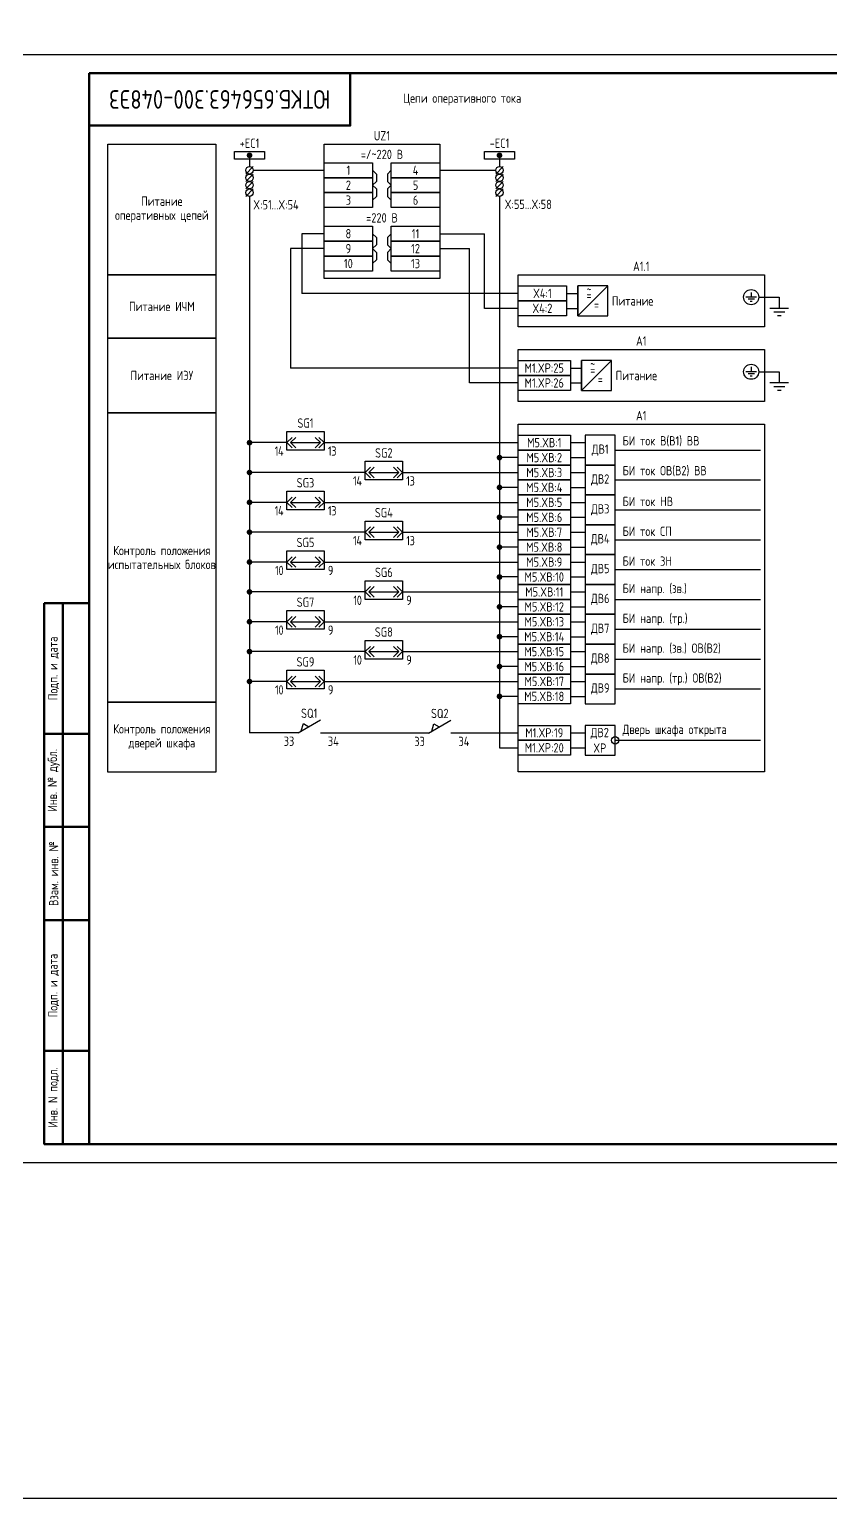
# Model space of a CAD drawing. Header units: millimetres. Extents: x -1117 to 4405, y -90 to 586.
# Drawn here: x 424 to 638.8, y -90 to 303.8 of the extents above; entities that cross this region are included whole.
import ezdxf

# ---------------------------------------------------------------- set-up
doc = ezdxf.new("R2010")
doc.units = ezdxf.units.MM
doc.styles.add('Gost_type_A', font='GOST_A.TTF')

# ---------------------------------------------------------------- blocks, each defined once
blk = doc.blocks.new('Штамп угловой верхний')
at = {"lineweight": 50}
blk.add_lwpolyline([(0, 0), (70, 0), (70, -14), (0, -14)], close=True, dxfattribs=at)
blk = doc.blocks.new('Формат_А3')
blk.add_lwpolyline([(-420, 297), (0, 297), (0, 0), (-420, 0)], close=True)
at = {"lineweight": 50}
blk.add_lwpolyline([(-400, 292), (-5, 292), (-5, 5), (-400, 5)], close=True, dxfattribs=at)
blk = doc.blocks.new('Штамп левый нижний')
at = {"lineweight": 50}
for points in [[(-12, 145), (-7, 145), (-7, 110), (-12, 110)], [(-7, 145), (0, 145), (0, 110), (-7, 110)], [(-12, 110), (-7, 110), (-7, 85), (-12, 85)], [(-7, 110), (0, 110), (0, 85), (-7, 85)], [(-12, 85), (-7, 85), (-7, 60), (-12, 60)], [(-7, 85), (0, 85), (0, 60), (-7, 60)], [(-12, 60), (-7, 60), (-7, 25), (-12, 25)], [(-7, 60), (0, 60), (0, 25), (-7, 25)], [(-12, 25), (-7, 25), (-7, 0), (-12, 0)], [(-7, 25), (0, 25), (0, 0), (-7, 0)]]:
    blk.add_lwpolyline(points, close=True, dxfattribs=at)
at = {"char_height": 2.5, "attachment_point": 5, "rotation": 90, "style": 'Gost_type_A'}
for s, insert, width in [('Подп. и дата', (-9.5, 127.5), 35), ('Инв. № дубл.', (-9.5, 97.5), 25), ('Взам. инв. №', (-9.5, 72.5), 25), ('Подп. и дата', (-9.5, 42.5), 35), ('Инв. N подл.', (-9.5, 12.5), 25)]:
    blk.add_mtext(s, dxfattribs=dict(at, insert=insert, width=width))
blk = doc.blocks.new('POINT')
at = {"const_width": 0.75}
blk.add_lwpolyline([(-0.375, 0, 1), (0.375, 0, 1)], format="xyb", close=True, dxfattribs=at)
blk = doc.blocks.new('Шинка')
blk.add_lwpolyline([(-4, 1), (4, 1), (4, -1), (-4, -1)], close=True)
blk.add_blockref('POINT', (0, 0))
blk = doc.blocks.new('БИ_разъем')
for p, q in [((0, 0), (1.41, 1.41)), ((0, 0), (1.41, 1.41)), ((0, 0), (1.41, -1.41)), ((0, 0), (1.41, -1.41)), ((1, 0), (2.41, 1.41)), ((1, 0), (2.41, -1.41)), ((1, 0), (9, 0)), ((9, 0), (7.59, 1.41)), ((9, 0), (7.59, -1.41)), ((10, 0), (8.59, 1.41)), ((10, 0), (8.59, 1.41)), ((10, 0), (8.59, -1.41)), ((10, 0), (8.59, -1.41))]:
    blk.add_line(p, q)

msp = doc.modelspace()

# ---------------------------------------------------------------- linework, layer by layer
for p, q in [((483, 270), (483, 267)), ((550, 270), (550, 267)), ((484, 267), (482, 265)), ((484, 265), (482, 263)), ((484.01, 266), (503, 266)), ((534, 266), (549, 266)), ((551, 267), (549, 265)), ((551, 265), (549, 263)), ((484, 263), (482, 261)), ((484, 261), (482, 259)), ((551, 263), (549, 261)), ((551, 261), (549, 259)), ((483, 259), (483, 115.23)), ((550, 259), (550, 111.23)), ((503, 249), (497, 249)), ((497, 249), (497, 233)), ((534, 249), (546, 249)), ((546, 229), (546, 249)), ((494, 245), (494, 213)), ((503, 245), (494, 245)), ((534, 245), (542, 245)), ((542, 209), (542, 245)), ((555, 233), (497, 233)), ((571, 227), (571, 235)), ((571, 227), (579, 235)), ((555, 229), (546, 229)), ((619.48, 232), (625, 232)), ((555, 213), (494, 213)), ((572, 207), (572, 215)), ((572, 207), (580, 215)), ((555, 209), (542, 209)), ((619.48, 212), (625, 212)), ((493, 193), (483, 193)), ((503, 193), (555, 193)), ((569, 193), (573, 193)), ((581, 191), (620, 191)), ((555, 189), (550, 189)), ((569, 189), (573, 189)), ((514, 185), (483, 185)), ((524, 185), (555, 185)), ((569, 185), (573, 185)), ((581, 183), (620, 183)), ((555, 181), (550, 181)), ((569, 181), (573, 181)), ((493, 177), (483, 177)), ((503, 177), (555, 177)), ((569, 177), (573, 177)), ((581, 175), (620, 175)), ((555, 173), (550, 173)), ((569, 173), (573, 173)), ((514, 169), (483, 169)), ((524, 169), (555, 169)), ((569, 169), (573, 169)), ((581, 167), (620, 167)), ((555, 165), (550, 165)), ((569, 165), (573, 165)), ((493, 161), (483, 161)), ((503, 161), (555, 161)), ((569, 161), (573, 161)), ((581, 159), (620, 159)), ((555, 157), (550, 157)), ((569, 157), (573, 157)), ((514, 153), (483, 153)), ((524, 153), (555, 153)), ((569, 153), (573, 153)), ((581, 151), (620, 151)), ((555, 149), (550, 149)), ((569, 149), (573, 149)), ((493, 145), (483, 145)), ((503, 145), (555, 145)), ((569, 145), (573, 145)), ((581, 143), (620, 143)), ((555, 141), (550, 141)), ((569, 141), (573, 141)), ((514, 137), (483, 137)), ((524, 137), (555, 137)), ((569, 137), (573, 137)), ((581, 135), (620, 135)), ((555, 133), (550, 133)), ((569, 133), (573, 133)), ((493, 129), (483, 129)), ((503, 129), (555, 129)), ((569, 129), (573, 129)), ((581, 127), (620, 127)), ((555, 125), (550, 125)), ((569, 125), (573, 125)), ((496, 115.23), (502, 118.69)), ((531, 115.18), (537, 118.64)), ((496, 115.23), (483, 115.23)), ((496.86, 115.73), (497.43, 117.71)), ((497.43, 117.71), (498.87, 116.88)), ((531, 115.18), (502, 115.18)), ((531.86, 115.68), (532.43, 117.67)), ((532.43, 117.67), (533.87, 116.84)), ((537, 115.23), (555, 115.23)), ((569, 115.23), (573, 115.23)), ((550, 111.23), (555, 111.23)), ((550, 111.23), (555, 111.23)), ((569, 111.23), (573, 111.23)), ((581, 113.23), (620, 113.23))]:
    msp.add_line(p, q)
at = {"ltscale": 4}
for p, q in [((568, 233), (571, 233)), ((568, 229), (571, 229)), ((569, 213), (572, 213)), ((569, 209), (572, 209))]:
    msp.add_line(p, q, dxfattribs=at)
at = {"ltscale": 4.32}
for p, q in [((617.46, 233.28), (617.46, 232)), ((618.89, 232), (616.04, 232)), ((618.32, 231.43), (616.61, 231.43)), ((617.75, 230.86), (617.18, 230.86)), ((627.5, 229), (622.5, 229)), ((625, 232), (625, 229)), ((626.5, 228), (623.5, 228)), ((625.5, 227), (624.5, 227)), ((617.46, 213.28), (617.46, 212)), ((618.89, 212), (616.04, 212)), ((618.32, 211.43), (616.61, 211.43)), ((617.75, 210.86), (617.18, 210.86)), ((627.5, 209), (622.5, 209)), ((625, 212), (625, 209)), ((626.5, 208), (623.5, 208)), ((625.5, 207), (624.5, 207))]:
    msp.add_line(p, q, dxfattribs=at)
at = {"color": 6}
msp.add_lwpolyline([(-1117.42, 586), (4404.54, 586), (4404.54, -90), (-1117.42, -90)], close=True, dxfattribs=at)
for points in [[(474, 238), (445, 238), (445, 273), (474, 273)], [(503, 273), (534, 273), (534, 237), (503, 237)], [(503, 268), (516, 268), (516, 264), (503, 264)], [(521, 268), (534, 268), (534, 264), (521, 264)], [(503, 264), (516, 264), (516, 260), (503, 260)], [(521, 264), (534, 264), (534, 260), (521, 260)], [(503, 260), (516, 260), (516, 256), (503, 256)], [(521, 260), (534, 260), (534, 256), (521, 256)], [(503, 251), (516, 251), (516, 247), (503, 247)], [(521, 251), (534, 251), (534, 247), (521, 247)], [(503, 247), (516, 247), (516, 243), (503, 243)], [(521, 247), (534, 247), (534, 243), (521, 243)], [(503, 243), (516, 243), (516, 239), (503, 239)], [(521, 243), (534, 243), (534, 239), (521, 239)], [(474, 221), (445, 221), (445, 238), (474, 238)], [(555, 238), (621, 238), (621, 224), (555, 224)], [(555, 235), (568, 235), (568, 231), (555, 231)], [(555, 231), (568, 231), (568, 227), (555, 227)], [(474, 201), (445, 201), (445, 221), (474, 221)], [(555, 218), (621, 218), (621, 204), (555, 204)], [(555, 215), (569, 215), (569, 211), (555, 211)], [(555, 211), (569, 211), (569, 207), (555, 207)], [(474, 123.47), (445, 123.47), (445, 201), (474, 201)], [(555, 198), (621, 198), (621, 104.81), (555, 104.81)], [(493, 196), (503, 196), (503, 191), (493, 191)], [(555, 195), (569, 195), (569, 191), (555, 191)], [(555, 191), (569, 191), (569, 187), (555, 187)], [(514, 188), (524, 188), (524, 183), (514, 183)], [(555, 187), (569, 187), (569, 183), (555, 183)], [(555, 183), (569, 183), (569, 179), (555, 179)], [(493, 180), (503, 180), (503, 175), (493, 175)], [(555, 179), (569, 179), (569, 175), (555, 175)], [(555, 175), (569, 175), (569, 171), (555, 171)], [(514, 172), (524, 172), (524, 167), (514, 167)], [(555, 171), (569, 171), (569, 167), (555, 167)], [(555, 167), (569, 167), (569, 163), (555, 163)], [(493, 164), (503, 164), (503, 159), (493, 159)], [(555, 163), (569, 163), (569, 159), (555, 159)], [(555, 159), (569, 159), (569, 155), (555, 155)], [(514, 156), (524, 156), (524, 151), (514, 151)], [(555, 155), (569, 155), (569, 151), (555, 151)], [(555, 151), (569, 151), (569, 147), (555, 147)], [(493, 148), (503, 148), (503, 143), (493, 143)], [(555, 147), (569, 147), (569, 143), (555, 143)], [(555, 143), (569, 143), (569, 139), (555, 139)], [(514, 140), (524, 140), (524, 135), (514, 135)], [(555, 139), (569, 139), (569, 135), (555, 135)], [(555, 135), (569, 135), (569, 131), (555, 131)], [(493, 132), (503, 132), (503, 127), (493, 127)], [(555, 131), (569, 131), (569, 127), (555, 127)], [(555, 127), (569, 127), (569, 123), (555, 123)], [(474, 104.71), (445.03, 104.71), (445.03, 123.47), (474, 123.47)], [(555, 117.23), (569, 117.23), (569, 113.23), (555, 113.23)], [(555, 117.23), (569, 117.23), (569, 113.23), (555, 113.23)], [(555, 113.23), (569, 113.23), (569, 109.23), (555, 109.23)]]:
    msp.add_lwpolyline(points, close=True)
for points in [[(516, 266), (517, 265), (517, 263), (516, 262)], [(521, 266), (520, 265), (520, 263), (521, 262)], [(516, 262), (517, 261), (517, 259), (516, 258)], [(521, 262), (520, 261), (520, 259), (521, 258)], [(516, 249), (517, 248), (517, 246), (516, 245)], [(521, 249), (520, 248), (520, 246), (521, 245)], [(516, 245), (517, 244), (517, 242), (516, 241)], [(521, 245), (520, 244), (520, 242), (521, 241)]]:
    msp.add_lwpolyline(points)
at = {"ltscale": 4}
for points in [[(571, 227), (579, 227), (579, 235), (571, 235)], [(572, 207), (580, 207), (580, 215), (572, 215)], [(573, 187), (581, 187), (581, 195), (573, 195)], [(573, 179), (581, 179), (581, 187), (573, 187)], [(573, 171), (581, 171), (581, 179), (573, 179)], [(573, 163), (581, 163), (581, 171), (573, 171)], [(573, 155), (581, 155), (581, 163), (573, 163)], [(573, 147), (581, 147), (581, 155), (573, 155)], [(573, 139), (581, 139), (581, 147), (573, 147)], [(573, 131), (581, 131), (581, 139), (573, 139)], [(573, 123), (581, 123), (581, 131), (573, 131)], [(573, 109.23), (581, 109.23), (581, 117.23), (573, 117.23)]]:
    msp.add_lwpolyline(points, close=True, dxfattribs=at)
for centre, radius in [((483, 266), 1), ((483, 264), 1), ((550, 266), 1), ((550, 264), 1), ((483, 262), 1), ((483, 260), 1), ((550, 262), 1), ((550, 260), 1), ((617.46, 232), 2.02), ((617.46, 212), 2.02), ((581, 113.23), 1)]:
    msp.add_circle(centre, radius)

# ---------------------------------------------------------------- block references
at = {"color": 1}
for name, p in [('Формат_А3', (840, 0)), ('Штамп левый нижний', (440, 5))]:
    msp.add_blockref(name, p, dxfattribs=at)
for name, p in [('Штамп угловой верхний', (440, 292)), ('Шинка', (483, 270)), ('Шинка', (550, 270)), ('POINT', (483, 193)), ('БИ_разъем', (493, 193)), ('POINT', (550, 189)), ('POINT', (483, 185)), ('БИ_разъем', (514, 185)), ('POINT', (550, 181)), ('POINT', (483, 177)), ('БИ_разъем', (493, 177)), ('POINT', (550, 173)), ('POINT', (483, 169)), ('БИ_разъем', (514, 169)), ('POINT', (550, 165)), ('POINT', (483, 161)), ('БИ_разъем', (493, 161)), ('POINT', (550, 157)), ('POINT', (483, 153)), ('БИ_разъем', (514, 153)), ('POINT', (550, 149)), ('POINT', (483, 145)), ('БИ_разъем', (493, 145)), ('БИ_разъем', (514, 137)), ('POINT', (550, 141)), ('POINT', (483, 137)), ('БИ_разъем', (493, 129)), ('POINT', (550, 133)), ('POINT', (483, 129)), ('POINT', (550, 125))]:
    msp.add_blockref(name, p)

# ---------------------------------------------------------------- texts
at = {"insert": (475, 285), "char_height": 5, "width": 70, "attachment_point": 5, "rotation": 180, "style": 'Gost_type_A'}
msp.add_mtext('ЮТКБ.656463.300-048Э3', dxfattribs=at)
at = {"char_height": 2.5, "line_spacing_factor": 0.9, "style": 'Gost_type_A'}
for s, insert, width, attachment_point in [('Цепи оперативного тока', (540, 285), 197, 5), ('UZ1', (518.5, 274), 31, 8), ('=/~220 В', (518.5, 269), 31, 8), ('Питание\\Pоперативных цепей', (459.5, 255.5), 29, 5), ('X:51...X:54', (484, 258), 16, 1), ('X:55...X:58', (551.39, 258.13), 16, 1), ('=220 В', (518.5, 252), 31, 8), ('A1.1', (588, 239), 66, 8), ('Питание ИЧМ', (459.5, 229.5), 29, 5), ('A1', (588, 219), 66, 8), ('Питание ИЭУ', (459.5, 211), 28.9936, 5), ('A1', (588, 199), 66, 8), ('SG1', (498, 197), 10, 8), ('{\\T0.9;14}', (492, 192), 5, 3), ('{\\T0.9;13}', (504, 192), 5, 1), ('SG2', (519, 189), 10, 8), ('SG3', (498, 181), 10, 8), ('{\\T0.9;14}', (513, 184), 5, 3), ('{\\T0.9;13}', (525, 184), 5, 1), ('{\\T0.9;14}', (492, 176), 5, 3), ('{\\T0.9;13}', (504, 176), 5, 1), ('SG4', (519, 173), 10, 8), ('SG5', (498, 165), 10, 8), ('{\\T0.9;14}', (513, 168), 5, 3), ('{\\T0.9;13}', (525, 168), 5, 1), ('Контроль положения\\Pиспытательных блоков', (459.5, 162.23), 29, 5), ('{\\T0.9;10}', (492, 160), 5, 3), ('{\\T0.9;9}', (504, 160), 5, 1), ('SG6', (519, 157), 10, 8), ('SG7', (498, 149), 10, 8), ('{\\T0.9;10}', (513, 152), 5, 3), ('{\\T0.9;9}', (525, 152), 5, 1), ('{\\T0.9;10}', (492, 144), 5, 3), ('{\\T0.9;9}', (504, 144), 5, 1), ('SG8', (519, 141), 10, 8), ('SG9', (498, 133), 10, 8), ('{\\T0.9;10}', (513, 136), 5, 3), ('{\\T0.9;9}', (525, 136), 5, 1), ('{\\T0.9;10}', (492, 128), 5, 3), ('{\\T0.9;9}', (504, 128), 5, 1), ('Контроль положения\\Pдверей шкафа', (459.51, 114.09), 28.9733, 5)]:
    msp.add_mtext(s, dxfattribs=dict(at, insert=insert, width=width, attachment_point=attachment_point))
at = {"char_height": 2.5, "style": 'Gost_type_A'}
for s, insert, width, attachment_point in [('+EC1', (483, 272), 10, 8), ('-EC1', (550, 272), 10, 8), ('1', (509.5, 266), 13, 5), ('4', (527.5, 266), 13, 5), ('2', (509.5, 262), 13, 5), ('5', (527.5, 262), 13, 5), ('3', (509.5, 258), 13, 5), ('6', (527.5, 258), 13, 5), ('8', (509.5, 249), 13, 5), ('11', (527.5, 249), 13, 5), ('9', (509.5, 245), 13, 5), ('12', (527.5, 245), 13, 5), ('10', (509.5, 241), 13, 5), ('13', (527.5, 241), 13, 5), ('X4:1', (561.5, 233), 13, 5), ('~', (574, 234.03), 2.7, 5), ('=', (574, 232.53), 6, 5), ('X4:2', (561.5, 229), 13, 5), ('=', (576, 230), 6, 5), ('Питание', (585.67, 230.99), 11.3452, 5), ('M1.XP:25', (562, 213), 13.9956, 5), ('~', (575, 214.03), 2.7, 5), ('=', (575, 212.53), 6, 5), ('M1.XP:26', (562, 209), 13.9956, 5), ('=', (577, 210), 6, 5), ('Питание', (586.67, 210.99), 11.3452, 5), ('M5.XВ:1', (562, 193), 14, 5), ('БИ ток В(В1) ВВ', (583, 192), 27.8465, 7), ('M5.XВ:2', (562, 189), 14, 5), ('ДВ1', (577, 191), 7.9998, 5), ('M5.XВ:3', (562, 185), 14, 5), ('БИ ток ОВ(В2) ВВ', (583, 184), 27.8465, 7), ('M5.XВ:4', (562, 181), 14, 5), ('ДВ2', (577, 183), 7.9998, 5), ('M5.XВ:5', (562, 177), 14, 5), ('БИ ток НВ', (583, 176), 31.722, 7), ('M5.XВ:6', (562, 173), 14, 5), ('ДВ3', (577, 175), 7.9998, 5), ('M5.XВ:7', (562, 169), 14, 5), ('БИ ток СП', (583, 168), 35.3442, 7), ('M5.XВ:8', (562, 165), 14, 5), ('ДВ4', (577, 167), 7.9998, 5), ('M5.XВ:9', (562, 161), 14, 5), ('БИ ток ЗН', (583, 160), 33.6483, 7), ('M5.XВ:10', (562, 157), 14, 5), ('ДВ5', (577, 159), 7.9998, 5), ('M5.XВ:11', (562, 153), 14, 5), ('БИ напр. (зв.)', (583, 152), 33.6483, 7), ('M5.XВ:12', (562, 149), 14, 5), ('ДВ6', (577, 151), 7.9998, 5), ('M5.XВ:13', (562, 145), 14, 5), ('БИ напр. (тр.)', (583, 144), 27.8465, 7), ('M5.XВ:14', (562, 141), 14, 5), ('ДВ7', (577, 143), 7.9998, 5), ('M5.XВ:15', (562, 137), 14, 5), ('БИ напр. (зв.) ОВ(В2)', (583, 136), 27.8465, 7), ('M5.XВ:16', (562, 133), 14, 5), ('ДВ8', (577, 135), 7.9998, 5), ('M5.XВ:17', (562, 129), 14, 5), ('БИ напр. (тр.) ОВ(В2)', (583, 128), 27.8465, 7), ('M5.XВ:18', (562, 125), 14, 5), ('ДВ9', (577, 127), 7.9998, 5), ('SQ1', (499, 119.23), 10, 8), ('SQ2', (534, 119.18), 10, 8), ('33', (495, 114.23), 6, 3), ('34', (504, 114.23), 6, 1), ('33', (530, 114.18), 6, 3), ('34', (539, 114.18), 6, 1), ('M1.XP:19', (562, 115.23), 14, 5), ('ДВ2 XP', (576.88, 113.23), 7.7588, 5), ('Дверь шкафа открыта', (583, 114.23), 35.9749, 7), ('M1.XP:20', (562, 111.23), 14, 5)]:
    msp.add_mtext(s, dxfattribs=dict(at, insert=insert, width=width, attachment_point=attachment_point))

doc.saveas('drawing.dxf')
